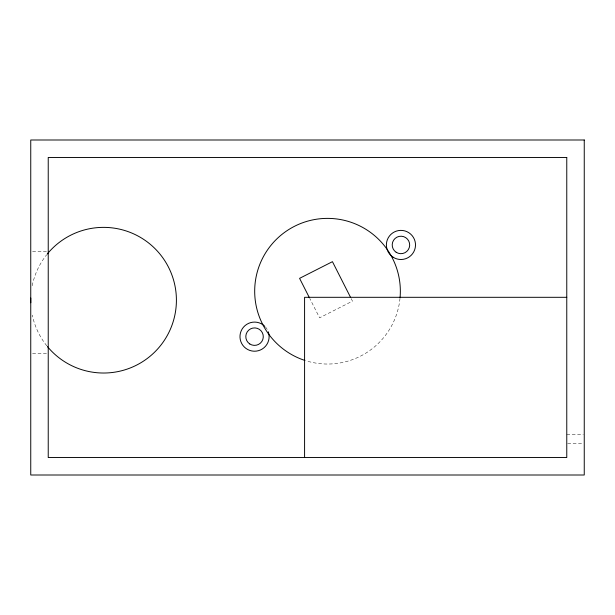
<?xml version="1.0" encoding="UTF-8"?>
<svg xmlns="http://www.w3.org/2000/svg" width="615" height="615" viewBox="0 0 615 615"><rect width="100%" height="100%" fill="white"/><g stroke="black" fill="none" stroke-linecap="round" stroke-linejoin="round"><path stroke-width="0.46" stroke-dasharray="3.08 2.31" d="M32.587 251.427L48.231 251.427M32.587 353.387L47.309 353.387M566.769 434.597L583.327 434.597M567.691 443.338L583.327 443.338M351.196 298.621L352.472 301.135L319.6 317.817L309.806 298.498M46.817 345.83A72.831 72.831 0 0 1 32.288 315.095M32.203 285.706A72.831 72.831 0 0 1 46.556 254.894M265.388 326.919A14.568 14.568 0 0 1 267.533 330.063M400.004 298.306A72.831 72.831 0 0 1 305.509 360.636"/><path stroke-width="0.92" d="M566.769 297.306L304.586 297.306L304.586 457.529M350.342 296.937L332.446 261.675L299.582 278.349L309.376 297.66M47.155 254.149A72.831 72.831 0 0 1 153.212 246.899A72.831 72.831 0 0 1 153.519 353.21A72.831 72.831 0 0 1 47.424 346.568M30.796 302.764A72.831 72.831 0 0 1 30.781 298.037M268.286 331.808A14.568 14.568 0 0 1 254.072 351.211A14.568 14.568 0 0 1 241.149 330.932A14.568 14.568 0 0 1 264.727 326.234M304.602 360.344A72.831 72.831 0 0 1 256.801 273.79A72.831 72.831 0 0 1 339.342 219.347A72.831 72.831 0 0 1 400.088 297.36M584.25 139.997L30.75 139.997L30.75 475.003L584.25 475.003L584.25 139.997M566.769 157.471L48.231 157.471L48.231 457.529L566.769 457.529L566.769 157.471M249.775 343.97A8.741 8.741 0 0 0 263.274 337.12A8.741 8.741 0 0 0 250.589 328.856A8.741 8.741 0 0 0 249.775 343.97M392.993 257.147A14.568 14.568 0 0 0 415.486 245.731A14.568 14.568 0 0 0 394.353 231.955A14.568 14.568 0 0 0 392.993 257.147M396.168 252.265A8.741 8.741 0 0 0 409.667 245.416A8.741 8.741 0 0 0 396.99 237.152A8.741 8.741 0 0 0 396.168 252.265"/></g></svg>
